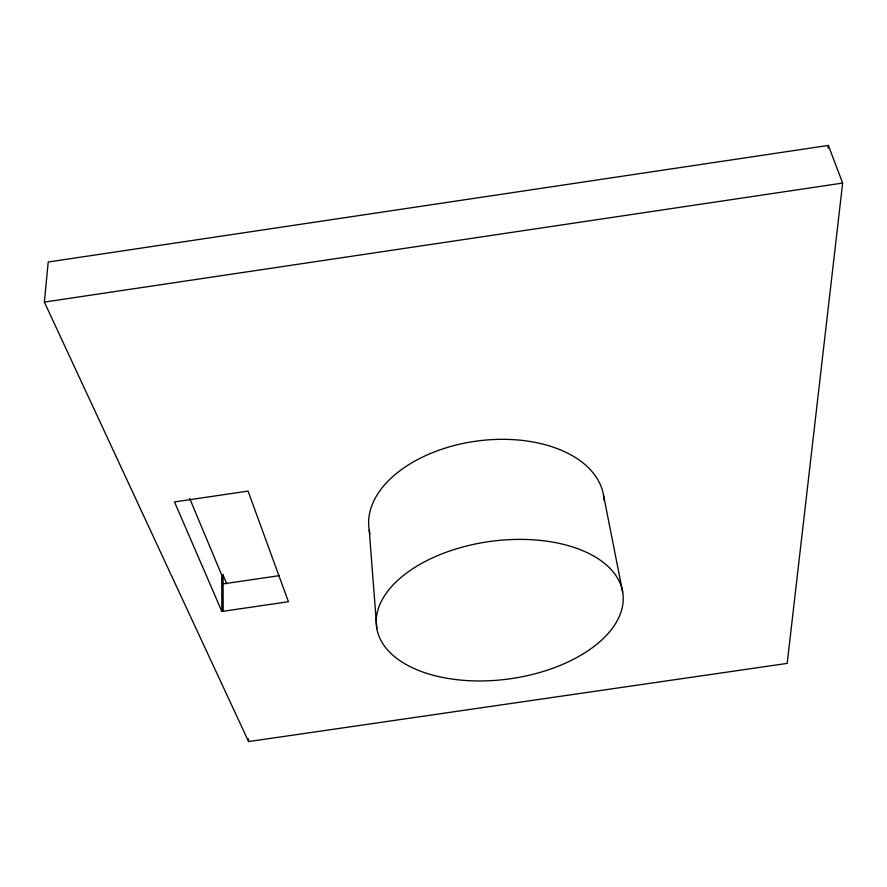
<?xml version="1.0" encoding="UTF-8"?>
<svg xmlns="http://www.w3.org/2000/svg" width="887" height="887" viewBox="0 0 887 887"><rect width="100%" height="100%" fill="white"/><g stroke="black" fill="none" stroke-linecap="round" stroke-linejoin="round"><path stroke-width="1.33" d="M44.35 302.079L48.208 262.009L828.358 145.424L842.65 183.055L787.179 663.387L248.582 741.576L44.35 302.079L842.65 183.055M828.07 148.162L828.358 145.424M189.696 498.45L221.739 575.12L223.025 574.931L226.717 583.79M223.058 583.89L279.239 575.663M221.861 611.465L288.43 601.719L248.05 491.099L174.506 501.931L221.861 611.465L221.739 575.12M603.526 495.234L622.696 592.15M369.225 530.204L376.82 628.595M248.537 738.849L248.582 741.576M223.025 574.931L223.169 611.265M370.045 534.018A118.459 72.302 -7.8 0 1 475.321 441.282A118.459 72.302 -7.8 0 1 604.102 500.401M434.552 675.606A124.302 69.397 -7.8 0 0 623.173 600.865A124.302 69.397 -7.8 0 0 441.46 554.053A124.302 69.397 -7.8 0 0 434.552 675.606"/></g></svg>
